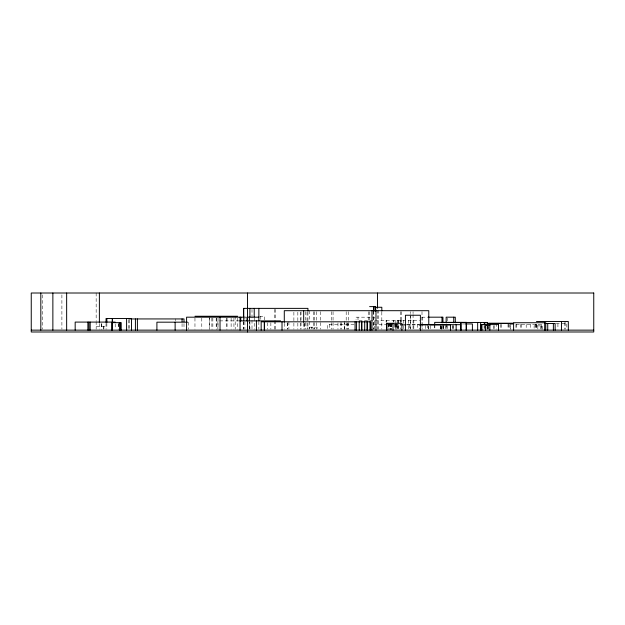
<?xml version="1.0" encoding="UTF-8"?>
<svg xmlns="http://www.w3.org/2000/svg" width="625" height="625" viewBox="0 0 625 625"><rect width="100%" height="100%" fill="white"/><g stroke="black" fill="none" stroke-linecap="round" stroke-linejoin="round"><path stroke-width="0.47" stroke-dasharray="3.12 2.34" d="M259.672 316.25L264.516 316.25L264.516 319.953M244.641 317.18L246.563 317.18M421.844 317.18L427.477 317.18M359.016 320.234L419.633 320.234M239.148 320.883L217.891 320.883L217.891 329.219M556.164 323.75L566.836 323.75L566.836 329.234M462.305 323.938L465.156 323.938M354.055 324.398L327.75 324.398L327.75 329.188M373.531 324.398L400.82 324.398M406.656 324.398L419.32 324.398L419.32 329.188M394.492 324.867L400.961 324.867M406.68 324.867L419.812 324.867M96.156 326.25L105.953 326.25M565.461 322.484L565.461 329.188M564.578 322.484L564.578 329.188M557.922 323.75L557.922 329.234M542.414 329.289L542.414 325.883L534.109 325.883L534.109 329.289M541.773 329.172L541.773 324.312L510.602 324.312L510.602 329.172M541.617 324.43L541.617 329.188M540.516 325.883L540.516 329.289M537.836 325.883L537.836 329.289M536.445 324.312L536.445 329.188M536.227 324.43L536.227 329.188M535.969 324.312L535.969 329.172M535.68 324.312L535.68 329.172M530.57 324.352L530.57 329.18M526.195 324.43L526.195 329.219M521.367 324.352L521.367 329.18M520.555 324.352L520.555 329.18M516.234 324.312L516.234 329.172M515.922 324.352L515.922 329.18M510.477 323.383L510.477 329.18M509.227 324.352L509.227 329.18M508.219 324.148L508.219 329.289M508.047 324.148L508.047 329.289M501.727 324.352L501.727 329.18M500.641 324.352L500.641 329.18M496.312 323.383L496.312 329.18M494.039 325.312L494.039 329.18M493.906 325.859L493.906 329.289M488.859 326.281L488.859 329.18M488.023 326.438L488.023 329.219M487.922 325.422L487.922 329.219M487.516 326.297L487.516 329.18M487.039 326.367L487.039 329.195M484.242 325.336L484.242 329.18M484.078 325.516L484.078 329.219M453.727 325.516L453.727 329.219M452.992 325.336L452.992 329.18M452.242 325.516L452.242 329.219M447.734 318.102L447.734 320.883M447.734 325.516L447.734 329.219M446.664 323.938L446.664 329.258M446.164 325.516L446.164 329.219M445.609 325.516L445.609 329.219M443.711 325.742L443.711 329.266M443.406 325.336L443.406 329.18M442.945 325.516L442.945 329.219M441.984 325.516L441.984 329.219M440.898 325.859L440.898 329.289M440.453 325.711L440.453 329.258M440.43 325.516L440.43 329.219M434.852 324.867L434.852 329.266M434.703 324.68L434.703 329.234M430.219 325.594L430.219 329.234M428.773 326.25L428.773 329.172M428.422 325.742L428.422 329.266M427.672 324.867L427.672 329.266M425.617 325.516L425.617 329.219M422.117 317.18L422.117 329.219M422 311.664L422 323.336M422 324.312L422 329.172M417.383 324.398L417.305 329.266M413.828 320.234L413.828 329.242M413.062 311.664L413.062 313.609M413.062 314.586L413.062 329.172M410.742 316.164L410.742 329.211M410.242 311.664L410.242 313.609M410.242 314.586L410.242 329.172M409.281 324.867L409.281 329.266M408.414 320.234L408.414 329.242M403.383 320.234L403.383 329.242M401.273 311.664L401.281 322.039M401.07 320.234L401.094 322.039M400.953 320.234L400.953 322.039M400.836 320.234L400.836 322.039M400.461 311.664L400.461 321.391M400.461 322.367L400.461 329.172M398.398 320.234L398.398 329.242M398.102 320.234L398 329.242M397.922 324.867L397.922 329.266M397.844 320.234L397.805 329.242M396.742 323.289L396.742 329.289M396.609 324.148L396.609 329.289M396.07 324.867L396.07 329.266M395.844 320.234L395.898 329.242M395.672 324.148L395.672 329.289M395.242 323.289L395.242 329.289M394.586 324.148L394.586 329.289M393.844 320.234L393.844 322.039M393.789 320.234L393.789 322.039M391.828 323.289L391.828 329.289M391.438 323.289L391.438 329.289M391.344 323.289L391.344 329.289M391.109 323.289L391.109 329.289M390.953 323.289L390.953 329.289M390.719 323.289L390.719 329.289M390.633 323.289L390.633 329.289M390.367 323.289L390.367 329.289M390.203 323.289L390.203 329.289M389.859 323.289L389.805 329.289M389.477 323.289L389.477 329.289M388.797 323.289L388.797 329.289M388.469 323.289L388.469 329.289M388.289 324.148L388.289 329.289M386.258 320.234L386.258 322.039M386.109 320.234L386.109 322.039M381.82 312.031L381.82 329.188M378.664 310.125L378.664 329.188M377.531 310.148L377.531 329.188M374.414 329.219L374.414 317.18L356.047 317.18L356.047 319.953M373.781 311.32L373.781 329.203M373.688 311.32L373.688 329.203M369.289 311.664L369.289 320.422M368.578 311.664L368.578 320.422M358 317.18L358 319.953M348.391 311.664L348.391 329.172M347.906 322.883L347.953 329.234M347.531 322.883L347.508 329.234M346.188 311.664L346.188 329.172M344.398 321.07L344.414 329.234M341.609 322.547L341.609 329.195M340.812 322.547L340.812 329.234M337.961 322.883L337.961 329.234M333.055 311.664L333.055 329.172M331.344 311.664L331.344 329.172M329.688 324.398L329.688 329.188M320.336 311.664L320.336 329.172M317.094 328.664L317.094 327.18L307.852 327.18L307.852 328.664M316.539 311.664L316.539 329.172M314.594 327.18L314.594 328.664M314.469 311.664L314.469 329.172M313.305 311.664L313.305 329.172M312.086 327.18L312.086 328.664M311.617 327.18L311.617 328.664M309.742 327.18L309.742 328.664M309.672 310.695L309.672 329.172M307.938 312.164L307.938 329.195M307.031 312.164L307.031 329.195M305.547 311.664L305.547 329.172M304.586 323.336L304.586 329.172M304.203 323.336L304.203 329.172M303.672 323.336L303.672 329.172M301.023 311.664L301.023 329.172M300.32 312.164L300.234 329.195M297.836 312.164L297.836 329.195M293.883 312.164L293.883 329.195M288.891 321.805L288.891 329.219M287.398 322.734L287.398 329.219M287.258 322.734L287.258 329.219M284.289 323.336L284.289 329.172M275.445 309.328L275.445 319.734M275.445 320.68L275.445 329.195M274.586 309.328L274.586 319.734M274.586 320.68L274.586 329.195M270.859 322.734L270.859 329.219M267.266 322.734L267.266 329.219M260.789 316.25L260.789 319.953M258.859 321.625L258.859 329.219M254.219 317.844L254.219 329.219M252 309.328L252 329.195M249.906 321.625L249.906 329.195M244.898 316.25L244.898 329.219M243.703 321.625L243.703 329.195M243.57 321.625L243.57 329.195M237.633 318.102L237.633 329.219M235.195 316.25L235.195 329.219M233.93 318.102L233.93 329.219M231.125 318.102L231.125 329.219M227.008 318.102L227.008 329.219M226.812 318.102L226.812 329.219M218.031 318.102L218.031 329.219M216.422 318.102L216.422 329.219M216.188 318.102L216.188 329.219M212.852 318.102L212.852 329.219M211.867 318.102L211.867 329.219M209.609 318.102L209.609 329.219M209.523 316.25L209.523 329.219M201.789 318.102L201.789 329.219M194.961 318.102L194.961 329.219M188.414 322.18L188.414 329.258M183.992 323.609L183.992 329.211M182.062 323.609L182.062 329.211M175.305 318.938L175.305 320.805M129.586 319.867L129.586 329.211M128.75 319.867L128.75 329.211M118.711 323.578L118.711 329.203M118.664 323.578L118.664 329.203M115.195 323.875L115.195 329.25M106.867 323.336L106.867 329.172M106.055 323.336L105.953 329.172M103.891 326.25L103.891 329.172M103.539 326.25L103.539 329.172M101.633 323.664L101.633 329.219M101.359 323.664L101.359 329.219M99.383 323.477L99.383 329.188M96.156 293.008L96.156 320.617M96.156 321.57L96.156 329.188M61.898 294.906L61.898 329.188M42.531 294.906L42.531 329.188M441.539 329.219L441.539 325.516L441.461 329.219M344.766 329.234L344.766 322.883L344.727 329.234M249.453 329.219L249.453 321.805L249.406 329.219"/><path stroke-width="0.94" d="M369.625 306.617L375.547 306.617M375.219 307.266L381.82 307.266L381.82 311.078M194.961 316.25L237.633 316.25M243.734 317.18L186.586 317.18L186.586 330.141M258.859 317.18L247.016 317.18L247.016 320.883M428.109 317.18L442.945 317.18L442.945 322.734M128.75 318.938L183.992 318.938L183.992 321.742M239.766 320.883L280.602 320.883M536.445 321.531L568.32 321.531L568.32 330.141M115.195 322.086L75.172 322.086L75.172 330.141M187.539 322.18L156.906 322.18L156.906 330.141M443.406 322.453L487.516 322.453L487.516 324.375M486.977 323.289L513.57 323.289M488.859 323.383L513.719 323.383M544.875 323.477L555.133 323.477L555.133 330.141M465.727 323.938L472.398 323.938L472.398 330.141M420.57 324.586L434.984 324.586M498.523 324.586L481.055 324.586L481.055 330.141M430.219 324.68L460.562 324.68M401.813 324.867L405.766 324.867M420.188 324.867L450.492 324.867L450.492 330.141M489.859 325.422L485.547 325.422L485.547 330.141M31.25 330.141L593.75 330.141M561.453 321.531L561.453 330.141M553.375 323.477L553.375 330.141M547.727 323.477L547.727 330.141M545.781 330.141L545.781 322.734L513.602 322.734L513.602 330.141M544.695 322.734L544.695 330.141M498.523 323.383L498.523 330.141M489.859 324.586L489.859 330.141M484.852 322.453L484.852 324.375M484.242 322.453L484.242 324.375M481.945 324.586L481.945 330.141M480.633 322.453L480.633 330.141M477.656 322.453L477.656 330.141M466.477 330.141L466.477 322.367L434.703 322.367L434.703 324.312M466.109 322.367L466.109 330.141M461.203 322.367L461.203 330.141M460.617 322.367L460.562 330.141M456.141 324.68L456.141 330.141M455.289 322.734L455.289 317.18L446.164 317.18L446.164 322.734M453.727 317.18L453.727 322.734M441.984 317.18L441.984 322.734M428.773 324.312L428.773 310.695L284.289 310.695L284.289 322.367M420.398 330.141L420.398 315.234L405.43 315.234L405.43 330.141M401.891 330.141L401.891 323.289L386.508 323.289L386.508 330.141M393.016 323.289L393.016 330.141M386.875 323.289L386.875 330.141M386.617 323.289L386.617 330.141M377.531 293.008L377.531 308.242M375.977 310.695L375.977 330.141M375.719 307.266L375.719 311.078M375.312 306.617L375.312 311.32M373.781 306.617L373.781 311.32M373.688 306.617L373.688 311.32M371.992 310.695L371.992 330.141M370.734 330.141L370.734 321.805L261.164 321.805L261.164 330.141M369.992 321.805L369.992 330.141M367.297 321.805L367.297 330.141M367.148 321.805L367.148 330.141M364.703 321.805L364.703 330.141M361.789 321.805L361.789 330.141M361.672 321.805L361.672 330.141M359.211 321.805L359.211 330.141M356.422 321.805L356.422 330.141M355.062 321.805L355.062 330.141M307.938 311.219L307.938 308.375L243.57 308.375L243.57 316.898M303.672 310.695L303.672 322.367M282.016 321.805L282.016 330.141M264.5 321.805L264.5 330.141M264.266 321.805L264.266 330.141M258.859 308.375L258.859 320.883M256.414 320.883L256.414 330.141M254.219 308.375L254.219 316.898M249.906 308.375L249.906 316.898M249.406 317.18L249.406 320.883M247.469 293.008L247.469 331.992M243.703 308.375L243.703 320.68M240.789 317.18L240.789 320.883M240.047 317.18L240.047 330.141M220.031 317.18L220.031 330.141M182.062 318.938L182.062 321.742M175.125 322.18L175.125 330.141M137.398 318.938L137.398 330.141M135.414 318.938L135.414 330.141M131.477 330.141L131.477 318.477L106.055 318.477L106.055 322.367M126.594 318.477L126.594 330.141M121.203 330.141L121.203 322.641L111.719 322.641L111.719 330.141M112.484 318.477L112.484 322.367M112.336 322.641L112.336 330.141M112.25 318.477L112.25 322.367M106.867 318.477L106.867 322.367M99.383 293.008L99.383 322.523M90.172 322.086L90.172 330.141M88.93 322.086L89 330.141M87.891 322.086L87.891 330.141M66.648 293.008L66.648 330.141M52.867 293.008L52.867 330.141M40.82 293.008L40.82 330.141M593.75 293.008L31.25 293.008L31.25 331.992L593.75 331.992L593.75 293.008M120.023 330.141L120.023 322.641L119.984 330.141"/></g></svg>
